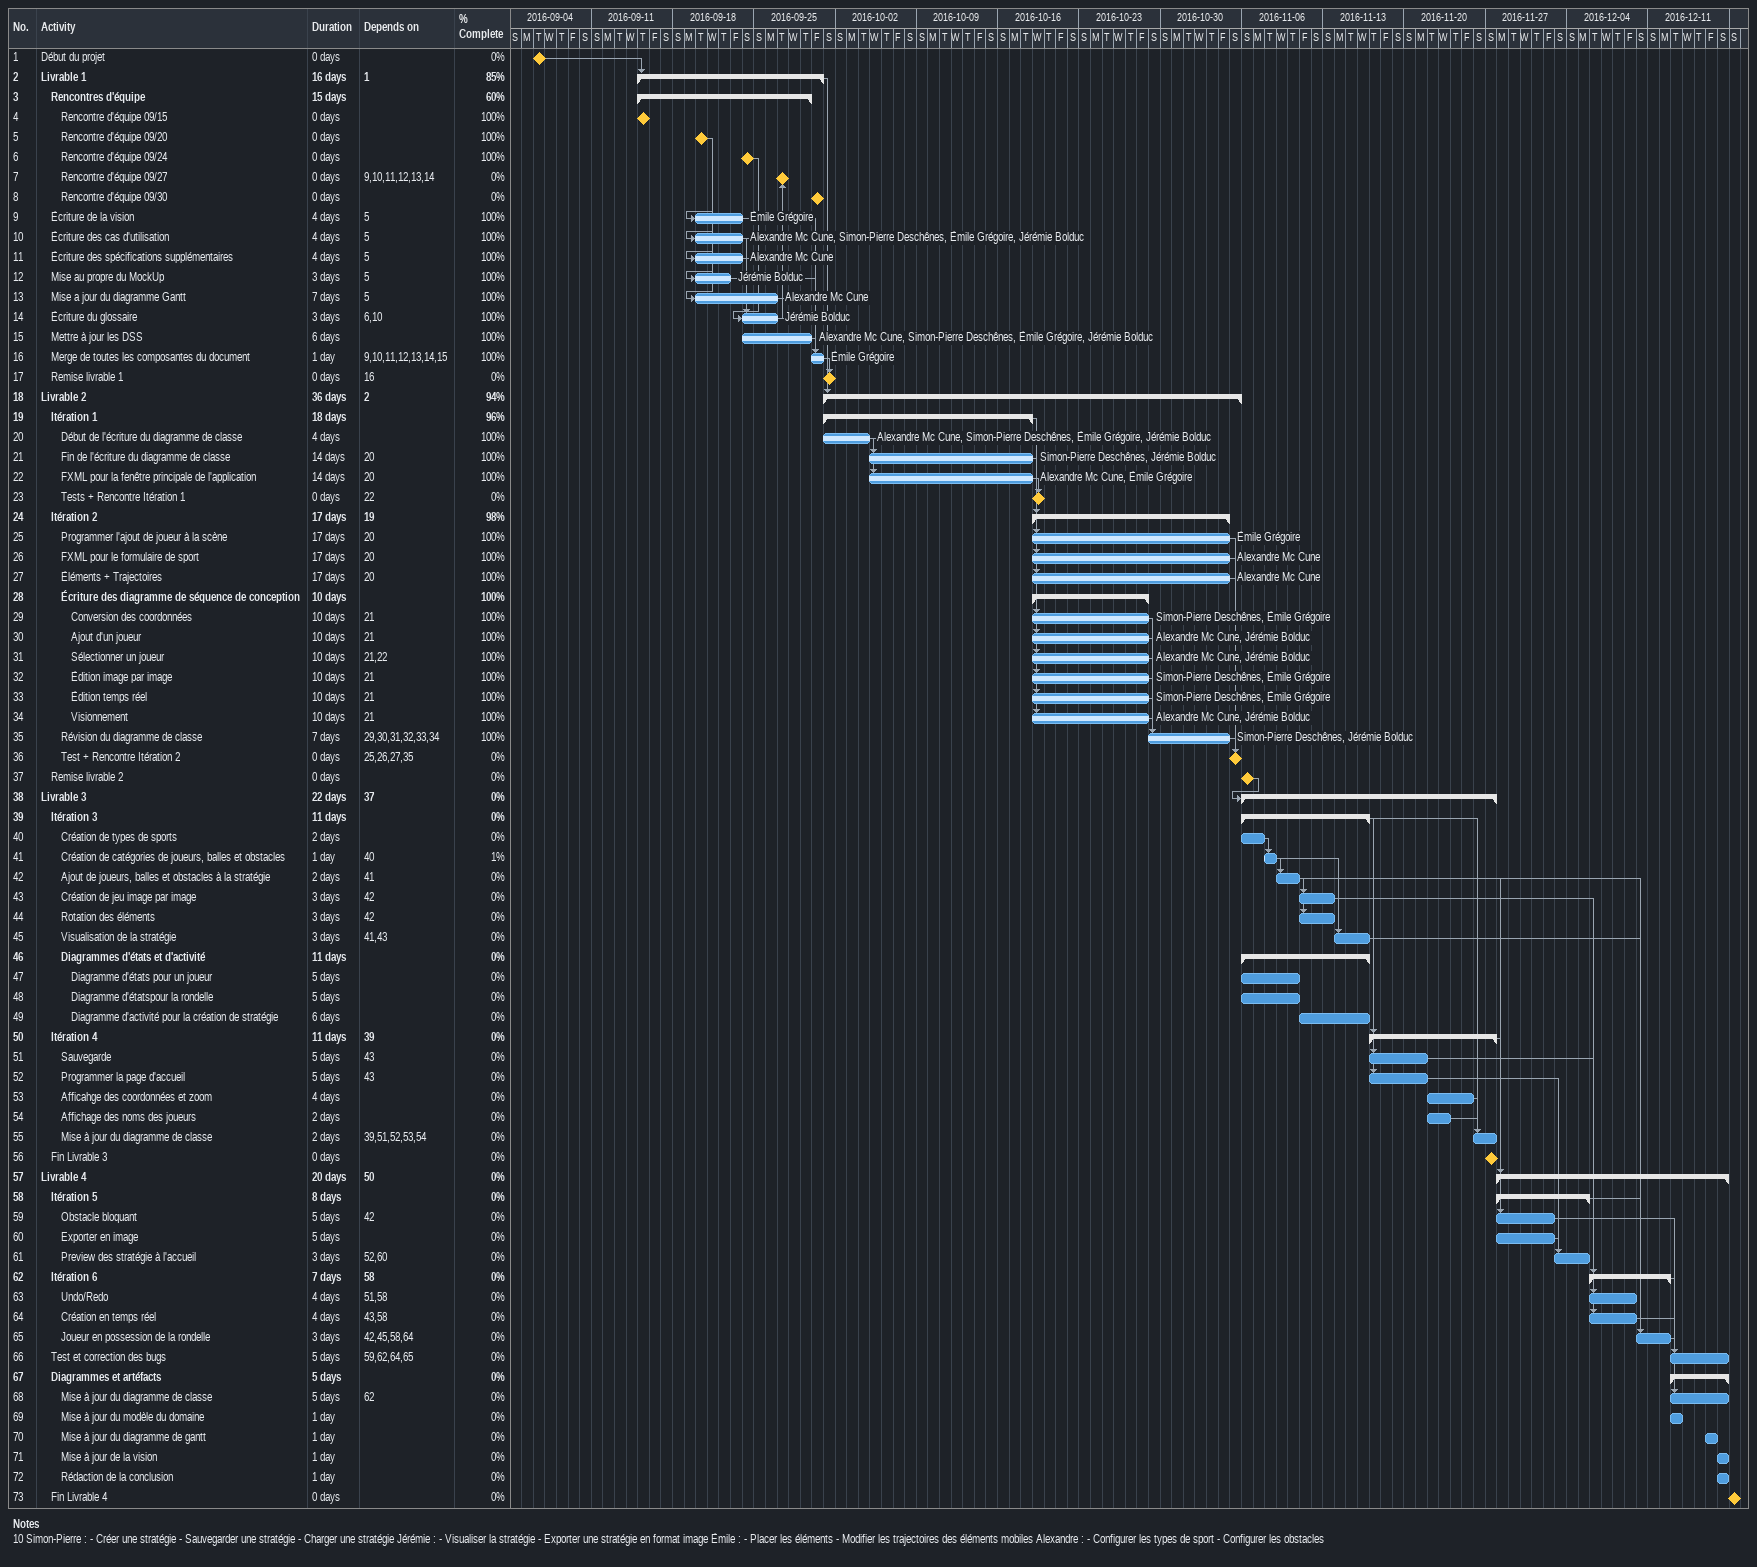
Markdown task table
| ID | Level | Task | Duration | Start | Finish | Predecessors | Resources | % complete |
|---|---|---|---|---|---|---|---|---|
| 1 | 1 | Début du projet | 0d | 2016-09-06 | 2016-09-06 |  |  | 0 |
| 2 | 1 | **Livrable 1** | 16d | 2016-09-15 | 2016-09-30 | 1 |  | 85 |
| 3 | 2 | **Rencontres d'équipe** | 15d | 2016-09-15 | 2016-09-29 |  |  | 60 |
| 4 | 3 | Rencontre d'équipe 09/15 | 0d | 2016-09-15 | 2016-09-15 |  |  | 100 |
| 5 | 3 | Rencontre d'équipe 09/20 | 0d | 2016-09-20 | 2016-09-20 |  |  | 100 |
| 6 | 3 | Rencontre d'équipe 09/24 | 0d | 2016-09-24 | 2016-09-24 |  |  | 100 |
| 7 | 3 | Rencontre d'équipe 09/27 | 0d | 2016-09-27 | 2016-09-27 | 9, 10, 11, 12, 13, 14 |  | 0 |
| 8 | 3 | Rencontre d'équipe 09/30 | 0d | 2016-09-30 | 2016-09-30 |  |  | 0 |
| 9 | 2 | Écriture de la vision | 4d | 2016-09-20 | 2016-09-23 | 5 | Émile Grégoire | 100 |
| 10 | 2 | Écriture des cas d'utilisation | 4d | 2016-09-20 | 2016-09-23 | 5 | Alexandre Mc Cune, Simon-Pierre Deschênes, Émile Grégoire, Jérémie Bolduc | 100 |
| 11 | 2 | Écriture des spécifications supplémentaires | 4d | 2016-09-20 | 2016-09-23 | 5 | Alexandre Mc Cune | 100 |
| 12 | 2 | Mise au propre du MockUp | 3d | 2016-09-20 | 2016-09-22 | 5 | Jérémie Bolduc | 100 |
| 13 | 2 | Mise a jour du diagramme Gantt | 7d | 2016-09-20 | 2016-09-26 | 5 | Alexandre Mc Cune | 100 |
| 14 | 2 | Écriture du glossaire | 3d | 2016-09-24 | 2016-09-26 | 6, 10 | Jérémie Bolduc | 100 |
| 15 | 2 | Mettre à jour les DSS | 6d | 2016-09-24 | 2016-09-29 |  | Alexandre Mc Cune, Simon-Pierre Deschênes, Émile Grégoire, Jérémie Bolduc | 100 |
| 16 | 2 | Merge de toutes les composantes du document | 1d | 2016-09-30 | 2016-09-30 | 9, 10, 11, 12, 13, 14, 15 | Émile Grégoire | 100 |
| 17 | 2 | Remise livrable 1 | 0d | 2016-10-01 | 2016-10-01 | 16 |  | 0 |
| 18 | 1 | **Livrable 2** | 36d | 2016-10-01 | 2016-11-05 | 2 |  | 94 |
| 19 | 2 | **Itération 1** | 18d | 2016-10-01 | 2016-10-18 |  |  | 96 |
| 20 | 3 | Début de l'écriture du diagramme de classe | 4d | 2016-10-01 | 2016-10-04 |  | Alexandre Mc Cune, Simon-Pierre Deschênes, Émile Grégoire, Jérémie Bolduc | 100 |
| 21 | 3 | Fin de l'écriture du diagramme de classe | 14d | 2016-10-05 | 2016-10-18 | 20 | Simon-Pierre Deschênes, Jérémie Bolduc | 100 |
| 22 | 3 | FXML pour la fenêtre principale de l'application | 14d | 2016-10-05 | 2016-10-18 | 20 | Alexandre Mc Cune, Émile Grégoire | 100 |
| 23 | 3 | Tests + Rencontre Itération 1 | 0d | 2016-10-19 | 2016-10-19 | 22 |  | 0 |
| 24 | 2 | **Itération 2** | 17d | 2016-10-19 | 2016-11-04 | 19 |  | 98 |
| 25 | 3 | Programmer l'ajout de joueur à la scène | 17d | 2016-10-19 | 2016-11-04 | 20 | Émile Grégoire | 100 |
| 26 | 3 | FXML pour le formulaire de sport | 17d | 2016-10-19 | 2016-11-04 | 20 | Alexandre Mc Cune | 100 |
| 27 | 3 | Éléments + Trajectoires | 17d | 2016-10-19 | 2016-11-04 | 20 | Alexandre Mc Cune | 100 |
| 28 | 3 | **Écriture des diagramme de séquence de conception** | 10d | 2016-10-19 | 2016-10-28 |  |  | 100 |
| 29 | 4 | Conversion des coordonnées | 10d | 2016-10-19 | 2016-10-28 | 21 | Simon-Pierre Deschênes, Émile Grégoire | 100 |
| 30 | 4 | Ajout d'un joueur | 10d | 2016-10-19 | 2016-10-28 | 21 | Alexandre Mc Cune, Jérémie Bolduc | 100 |
| 31 | 4 | Sélectionner un joueur | 10d | 2016-10-19 | 2016-10-28 | 21, 22 | Alexandre Mc Cune, Jérémie Bolduc | 100 |
| 32 | 4 | Édition image par image | 10d | 2016-10-19 | 2016-10-28 | 21 | Simon-Pierre Deschênes, Émile Grégoire | 100 |
| 33 | 4 | Édition temps réel | 10d | 2016-10-19 | 2016-10-28 | 21 | Simon-Pierre Deschênes, Émile Grégoire | 100 |
| 34 | 4 | Visionnement | 10d | 2016-10-19 | 2016-10-28 | 21 | Alexandre Mc Cune, Jérémie Bolduc | 100 |
| 35 | 3 | Révision du diagramme de classe | 7d | 2016-10-29 | 2016-11-04 | 29, 30, 31, 32, 33, 34 | Simon-Pierre Deschênes, Jérémie Bolduc | 100 |
| 36 | 3 | Test + Rencontre Itération 2 | 0d | 2016-11-05 | 2016-11-05 | 25, 26, 27, 35 |  | 0 |
| 37 | 2 | Remise livrable 2 | 0d | 2016-11-06 | 2016-11-06 |  |  | 0 |
| 38 | 1 | **Livrable 3** | 22d | 2016-11-06 | 2016-11-27 | 37 |  | 0 |
| 39 | 2 | **Itération 3** | 11d | 2016-11-06 | 2016-11-16 |  |  | 0 |
| 40 | 3 | Création de types de sports | 2d | 2016-11-06 | 2016-11-07 |  |  | 0 |
| 41 | 3 | Création de catégories de joueurs, balles et obstacles | 1d | 2016-11-08 | 2016-11-08 | 40 |  | 1 |
| 42 | 3 | Ajout de joueurs, balles et obstacles à la stratégie | 2d | 2016-11-09 | 2016-11-10 | 41 |  | 0 |
| 43 | 3 | Création de jeu image par image | 3d | 2016-11-11 | 2016-11-13 | 42 |  | 0 |
| 44 | 3 | Rotation des éléments | 3d | 2016-11-11 | 2016-11-13 | 42 |  | 0 |
| 45 | 3 | Visualisation de la stratégie | 3d | 2016-11-14 | 2016-11-16 | 41, 43 |  | 0 |
| 46 | 3 | **Diagrammes d'états et d'activité** | 11d | 2016-11-06 | 2016-11-16 |  |  | 0 |
| 47 | 4 | Diagramme d'états pour un joueur | 5d | 2016-11-06 | 2016-11-10 |  |  | 0 |
| 48 | 4 | Diagramme d'étatspour la rondelle | 5d | 2016-11-06 | 2016-11-10 |  |  | 0 |
| 49 | 4 | Diagramme d'activité pour la création de stratégie | 6d | 2016-11-11 | 2016-11-16 |  |  | 0 |
| 50 | 2 | **Itération 4** | 11d | 2016-11-17 | 2016-11-27 | 39 |  | 0 |
| 51 | 3 | Sauvegarde | 5d | 2016-11-17 | 2016-11-21 | 43 |  | 0 |
| 52 | 3 | Programmer la page d'accueil | 5d | 2016-11-17 | 2016-11-21 | 43 |  | 0 |
| 53 | 3 | Afficahge des coordonnées et zoom | 4d | 2016-11-22 | 2016-11-25 |  |  | 0 |
| 54 | 3 | Affichage des noms des joueurs | 2d | 2016-11-22 | 2016-11-23 |  |  | 0 |
| 55 | 3 | Mise à jour du diagramme de classe | 2d | 2016-11-26 | 2016-11-27 | 39, 51, 52, 53, 54 |  | 0 |
| 56 | 2 | Fin Livrable 3 | 0d | 2016-11-27 | 2016-11-27 |  |  | 0 |
| 57 | 1 | **Livrable 4** | 20d | 2016-11-28 | 2016-12-17 | 50 |  | 0 |
| 58 | 2 | **Itération 5** | 8d | 2016-11-28 | 2016-12-05 |  |  | 0 |
| 59 | 3 | Obstacle bloquant | 5d | 2016-11-28 | 2016-12-02 | 42 |  | 0 |
| 60 | 3 | Exporter en image | 5d | 2016-11-28 | 2016-12-02 |  |  | 0 |
| 61 | 3 | Preview des stratégie à l'accueil | 3d | 2016-12-03 | 2016-12-05 | 52, 60 |  | 0 |
| 62 | 2 | **Itération 6** | 7d | 2016-12-06 | 2016-12-12 | 58 |  | 0 |
| 63 | 3 | Undo/Redo | 4d | 2016-12-06 | 2016-12-09 | 51, 58 |  | 0 |
| 64 | 3 | Création en temps réel | 4d | 2016-12-06 | 2016-12-09 | 43, 58 |  | 0 |
| 65 | 3 | Joueur en possession de la rondelle | 3d | 2016-12-10 | 2016-12-12 | 42, 45, 58, 64 |  | 0 |
| 66 | 2 | Test et correction des bugs | 5d | 2016-12-13 | 2016-12-17 | 59, 62, 64, 65 |  | 0 |
| 67 | 2 | **Diagrammes et artéfacts** | 5d | 2016-12-13 | 2016-12-17 |  |  | 0 |
| 68 | 3 | Mise à jour du diagramme de classe | 5d | 2016-12-13 | 2016-12-17 | 62 |  | 0 |
| 69 | 3 | Mise à jour du modèle du domaine | 1d | 2016-12-13 | 2016-12-13 |  |  | 0 |
| 70 | 3 | Mise à jour du diagramme de gantt | 1d | 2016-12-16 | 2016-12-16 |  |  | 0 |
| 71 | 3 | Mise à jour de la vision | 1d | 2016-12-17 | 2016-12-17 |  |  | 0 |
| 72 | 3 | Rédaction de la conclusion | 1d | 2016-12-17 | 2016-12-17 |  |  | 0 |
| 73 | 2 | Fin Livrable 4 | 0d | 2016-12-18 | 2016-12-18 |  |  | 0 |

Notes
- 10: Simon-Pierre : - Créer une stratégie - Sauvegarder une stratégie - Charger une stratégie Jérémie : - Visualiser la stratégie - Exporter une stratégie en format image Émile : - Placer les éléments - Modifier les trajectoires des éléments mobiles Alexandre : - Configurer les types de sport - Configurer les obstacles
